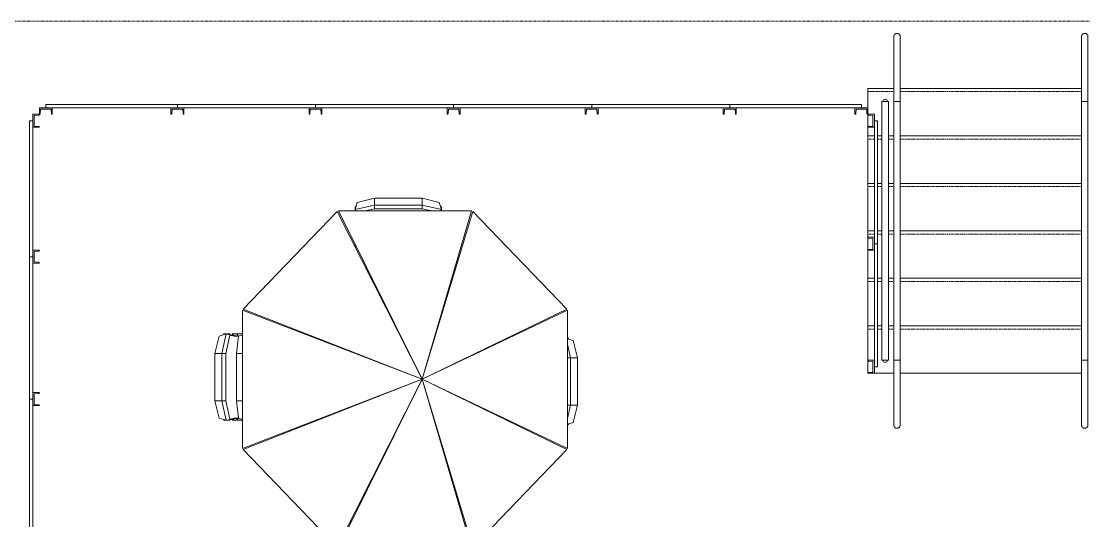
# Model space of a CAD drawing. Header units: inches. Extents: x -4010 to -1814, y 9846 to 12241.
# Drawn here: x -3883.5 to -3637.3, y 12125 to 12240.7 of the extents above; entities that cross this region are included whole.
import ezdxf

# ---------------------------------------------------------------- set-up
doc = ezdxf.new("R2010")
doc.units = ezdxf.units.IN
doc.header["$MEASUREMENT"] = 0
doc.linetypes.add('Aligning Line 1_8_', pattern=[0.25, 0.125, -0.125])
doc.linetypes.add('Overhead 1_16_', pattern=[0.101562, 0.0625, -0.039062])
for name, color, linetype, lineweight in [('0-1', 7, 'Continuous', 5), ('0-2', 7, 'Continuous', 9), ('A-FLOR-HRAL-1', 7, 'Continuous', 9), ('A-GLAZ-CURT-1', 7, 'Continuous', 9), ('A-GLAZ-CWMG-1', 7, 'Continuous', 9), ('G-ANNO-SYMB', 111, 'Aligning Line 1_8_', 9), ('I-FURN', 30, 'Continuous', 9), ('S-STRS-1', 7, 'Continuous', 9), ('S-STRS-2', 7, 'Overhead 1_16_', 9)]:
    doc.layers.add(name, color=color, linetype=linetype, lineweight=lineweight)

# ---------------------------------------------------------------- blocks, each defined once
blk = doc.blocks.new('Outdoor Table01 - 02ZUTB01_dwg-2525485-UNIT PLANS - 1ST FLOOR')
at = {"layer": 'I-FURN'}
for p, q in [((-7, 41.99), (-11, 40.99)), ((-7, 41.99), (4, 41.99)), ((-7, 41.99), (-7, 40.37)), ((4, 41.99), (8, 40.99)), ((4, 41.99), (4, 40.37)), ((-11, 40.99), (-11.5, 39.37)), ((-7, 40.37), (-11.5, 39.37)), ((-11.42, 39.62), (-11.5, 40)), ((-11.5, 39.5), (-11.5, 40)), ((-11.49, 39.42), (-11.5, 39.5)), ((-7, 39.5), (-9.25, 39)), ((-7, 40.37), (4, 40.37)), ((-7, 40.37), (-7, 39.5)), ((4, 39.5), (-7, 39.5)), ((4, 40.37), (8.5, 39.37)), ((4, 40.37), (4, 39.5)), ((6.25, 39), (4, 39.5)), ((8.5, 39.37), (8, 40.99)), ((8.5, 40), (8.42, 39.62)), ((8.5, 39.5), (8.49, 39.42)), ((8.5, 39.5), (8.5, 40)), ((-37.47, 16.26), (-15.64, 38.89)), ((4, 0), (-15.64, 38.89)), ((-15.38, 39), (4, 0)), ((-15.38, 39), (15.49, 39)), ((-11.5, 39.37), (-11.5, 39)), ((-11.42, 39), (-11.46, 39.24)), ((4, 0), (15.49, 39)), ((4, 0), (15.74, 38.89)), ((8.46, 39.24), (8.42, 39)), ((8.5, 39.37), (8.5, 39)), ((15.74, 38.89), (37.57, 16.26)), ((-11.5, 30.7), (-11.5, 31.19)), ((-7.56, 23.27), (-7.74, 23.24)), ((10.22, 20.61), (10.1, 20.71)), ((4, 0), (-37.57, 16)), ((-37.57, -16), (-37.57, 16)), ((4, 0), (-37.47, 16.26)), ((4, 0), (37.57, 16.26)), ((4, 0), (37.68, 16)), ((37.68, 16), (37.68, -16)), ((-43.99, 6), (-42.99, 10)), ((-41.37, 10.5), (-42.99, 10)), ((-42.37, 6), (-41.37, 10.5)), ((-41.5, 10.5), (-42, 10.5)), ((-42, 10.5), (-41.62, 10.42)), ((-41.42, 10.49), (-41.5, 10.5)), ((-40.56, 10.23), (-41.5, 6)), ((-41.37, 10.5), (-40.5, 10.5)), ((-38.5, 10), (-41.24, 10.46)), ((-40.56, 10.21), (-39.5, 10)), ((-40.5, 10.5), (-40.54, 10.34)), ((-39.7, 10.2), (-40, 10.5)), ((-40, 10.5), (-39, 10.5)), ((-38.5, 10), (-39.5, 10)), ((-38.5, 10), (-39, 10.5)), ((-39, 10.5), (-37.57, 10.5)), ((-39, 10.5), (-37.57, 10.5)), ((-38.5, 10), (-39, 6)), ((-37.57, 10.31), (-38.5, 10)), ((-23.32, 10.71), (-23.39, 10.54)), ((20.51, 7.84), (20.45, 7.97)), ((23.61, 9.5), (24, 9.5)), ((37.68, 9.44), (38, 9.5)), ((37.68, 9.5), (38, 9.5)), ((38.99, 9), (37.68, 9.4)), ((38.37, 5), (37.68, 8.11)), ((38.99, 9), (39.99, 5)), ((-43.99, -5), (-43.99, 6)), ((-43.99, 6), (-42.37, 6)), ((-42.37, -5), (-42.37, 6)), ((-42.37, 6), (-41.5, 6)), ((-41.5, 6), (-41.5, -5)), ((-39, 6), (-39, -5)), ((-37.57, 6), (-39, 6)), ((38.37, 5), (37.68, 5)), ((39.99, 5), (38.37, 5)), ((38.37, 5), (38.37, -6)), ((39.99, 5), (39.99, -6)), ((4, 0), (-37.57, -16)), ((4, 0), (-37.47, -16.26)), ((4, 0), (-15.64, -38.89)), ((4, 0), (-15.38, -39)), ((4, 0), (15.49, -39)), ((4, 0), (37.68, -16)), ((4, 0), (37.57, -16.26)), ((4, 0), (15.74, -38.89)), ((-43.99, -5), (-42.99, -9)), ((-43.99, -5), (-42.37, -5)), ((-42.37, -5), (-41.37, -9.5)), ((-42.37, -5), (-41.5, -5)), ((-41.5, -5), (-40.56, -9.23)), ((-39, -5), (-38.5, -9)), ((-39, -5), (-37.57, -5)), ((38.37, -6), (37.68, -9.11)), ((38.37, -6), (37.68, -6)), ((39.99, -6), (38.37, -6)), ((39.99, -6), (38.99, -10)), ((-42.99, -9), (-41.37, -9.5)), ((-41.62, -9.42), (-42, -9.5)), ((-41.5, -9.5), (-42, -9.5)), ((-41.42, -9.49), (-41.5, -9.5)), ((-41.37, -9.5), (-40.5, -9.5)), ((-38.5, -9), (-41.24, -9.46)), ((-39.5, -9), (-40.56, -9.21)), ((-40.54, -9.34), (-40.5, -9.5)), ((-40, -9.5), (-39.7, -9.2)), ((-39, -9.5), (-40, -9.5)), ((-39.5, -9), (-38.5, -9)), ((-39, -9.5), (-38.5, -9)), ((-37.57, -9.5), (-39, -9.5)), ((-37.57, -9.5), (-39, -9.5)), ((-37.57, -9.31), (-38.5, -9)), ((20.45, -7.97), (20.51, -7.84)), ((-23.39, -10.54), (-23.32, -10.71)), ((25.68, -10.5), (26.1, -10.5)), ((38.99, -10), (37.68, -10.4)), ((38, -10.5), (37.68, -10.44)), ((37.68, -10.5), (38, -10.5)), ((-15.64, -38.89), (-37.47, -16.26)), ((37.57, -16.26), (15.74, -38.89)), ((10.1, -20.71), (10.22, -20.61)), ((-8, -23.77), (-8, -24.14)), ((-7.74, -23.24), (-7.56, -23.27)), ((-12.5, -32.68), (-12.5, -33.2)), ((15.49, -39), (-15.38, -39)), ((-12.5, -39.37), (-12.5, -39)), ((-12, -40.99), (-12.5, -39.37)), ((-8, -40.37), (-12.5, -39.37)), ((-12.42, -39), (-12.46, -39.24)), ((-10.25, -39), (-8, -39.5)), ((3, -39.5), (5.25, -39)), ((3, -40.37), (7.5, -39.37)), ((7, -40.99), (7.5, -39.37)), ((7.42, -39), (7.46, -39.24)), ((7.5, -39.37), (7.5, -39)), ((-12.49, -39.42), (-12.5, -39.5)), ((-12.5, -39.5), (-12.5, -40)), ((-12.5, -40), (-12.42, -39.62)), ((-8, -41.99), (-12, -40.99)), ((-8, -39.5), (3, -39.5)), ((-8, -40.37), (-8, -39.5)), ((3, -40.37), (-8, -40.37)), ((-8, -41.99), (-8, -40.37)), ((3, -40.37), (3, -39.5)), ((3, -41.99), (3, -40.37)), ((7, -40.99), (3, -41.99)), ((7.42, -39.62), (7.5, -40)), ((7.49, -39.42), (7.5, -39.5)), ((7.5, -39.5), (7.5, -40)), ((3, -41.99), (-8, -41.99))]:
    blk.add_line(p, q, dxfattribs=at)
blk = doc.blocks.new('Outdoor Table01 - Outdoor Table01-1294297-UNIT PLANS - 1ST FLOOR')
blk.add_blockref('Outdoor Table01 - 02ZUTB01_dwg-2525485-UNIT PLANS - 1ST FLOOR', (0, 0))
blk = doc.blocks.new('Horizontal_Siding - Horizontal_Siding-2852725-UNIT PLANS - 1ST FLOOR')
at = {"layer": 'A-GLAZ-CURT-1'}
for p, q in [((-15.75, -2.25), (-15.75, -1.5)), ((15.75, -2.25), (-15.75, -2.25)), ((-14.25, -1.5), (14.25, -1.5)), ((15.75, -1.5), (15.75, -2.25))]:
    blk.add_line(p, q, dxfattribs=at)
blk = doc.blocks.new('Horizontal_Siding - Horizontal_Siding-2852726-UNIT PLANS - 1ST FLOOR')
at = {"layer": 'A-GLAZ-CURT-1'}
for p, q in [((-16.5, -2.25), (-16.5, -1.5)), ((16.5, -2.25), (-16.5, -2.25)), ((-15, -1.5), (15, -1.5)), ((16.5, -1.5), (16.5, -2.25))]:
    blk.add_line(p, q, dxfattribs=at)
blk = doc.blocks.new('Rectangular Mullion - RAILING POST-2669756-UNIT PLANS - 1ST FLOOR')
at = {"layer": 'A-GLAZ-CWMG-1'}
for p, q in [((-1.5, 1.5), (1.5, 1.5)), ((-1.5, 0), (-1.5, 1.5)), ((-1.22, 1.18), (-1.29, 0.21)), ((1.22, 1.18), (-1.22, 1.18)), ((1.29, 0.21), (1.22, 1.18)), ((1.5, 1.5), (1.5, 0))]:
    blk.add_line(p, q, dxfattribs=at)
for centre, radius, start, end in [((-1.5, 0.21), 0.21, 270, 0.528), ((1.5, 0.21), 0.211, 179.472, 270)]:
    blk.add_arc(centre, radius, start, end, dxfattribs=at)
blk = doc.blocks.new('Rectangular Mullion - RAILING POST-2806294-UNIT PLANS - 1ST FLOOR')
at = {"layer": 'A-GLAZ-CWMG-1'}
for p, q in [((0, 1.5), (-3, 1.5)), ((-3, 1.5), (-3, 0)), ((-2.79, 0.21), (-2.72, 1.18)), ((-2.72, 1.18), (-0.28, 1.18)), ((-0.28, 1.18), (-0.21, 0.21)), ((0, 0), (0, 1.5))]:
    blk.add_line(p, q, dxfattribs=at)
for centre, start, end in [((-3, 0.21), 270, 0.528), ((0, 0.21), 179.472, 270)]:
    blk.add_arc(centre, 0.21, start, end, dxfattribs=at)
blk = doc.blocks.new('Horizontal_Siding - Horizontal_Siding-2854549-UNIT PLANS - 1ST FLOOR')
at = {"layer": 'A-GLAZ-CURT-1'}
for p, q in [((-15.25, 2.25), (15.25, 2.25)), ((-15.25, 1.5), (-15.25, 2.25)), ((13.75, 1.5), (-13.75, 1.5)), ((15.25, 2.25), (15.25, 1.5))]:
    blk.add_line(p, q, dxfattribs=at)
blk = doc.blocks.new('Horizontal_Siding - Horizontal_Siding-2854550-UNIT PLANS - 1ST FLOOR')
at = {"layer": 'A-GLAZ-CURT-1'}
for p, q in [((-16, 2.25), (16, 2.25)), ((-16, 1.5), (-16, 2.25)), ((14.5, 1.5), (-14.5, 1.5)), ((16, 2.25), (16, 1.5))]:
    blk.add_line(p, q, dxfattribs=at)
blk = doc.blocks.new('Rectangular Mullion - RAILING POST-2666422-UNIT PLANS - 1ST FLOOR')
at = {"layer": 'A-GLAZ-CWMG-1'}
for p, q in [((-1.5, -1.5), (-1.5, 0)), ((1.5, 0), (1.5, -1.5)), ((1.5, -1.5), (-1.5, -1.5)), ((-1.29, -0.21), (-1.22, -1.18)), ((-1.22, -1.18), (1.22, -1.18)), ((1.22, -1.18), (1.29, -0.21))]:
    blk.add_line(p, q, dxfattribs=at)
for centre, radius, start, end in [((-1.5, -0.21), 0.211, 359.472, 90), ((1.5, -0.21), 0.21, 90, 180.528)]:
    blk.add_arc(centre, radius, start, end, dxfattribs=at)
blk = doc.blocks.new('Rectangular Mullion - RAILING POST-2680134-UNIT PLANS - 1ST FLOOR')
at = {"layer": 'A-GLAZ-CWMG-1'}
for p, q in [((-3, -1.5), (-3, 0)), ((0, 0), (0, -1.5)), ((0, -1.5), (-3, -1.5)), ((-2.79, -0.21), (-2.72, -1.18)), ((-2.72, -1.18), (-0.28, -1.18)), ((-0.28, -1.18), (-0.21, -0.21))]:
    blk.add_line(p, q, dxfattribs=at)
for centre, start, end in [((-3, -0.21), 359.472, 90), ((0, -0.21), 90, 180.528)]:
    blk.add_arc(centre, 0.21, start, end, dxfattribs=at)
blk = doc.blocks.new('Rectangular Mullion - RAILING POST-2806288-UNIT PLANS - 1ST FLOOR')
at = {"layer": 'A-GLAZ-CWMG-1'}
for p, q in [((-3, 0), (-3, -1.5)), ((0, -1.5), (0, 0)), ((-3, -1.5), (0, -1.5)), ((-2.72, -1.18), (-2.79, -0.21)), ((-0.28, -1.18), (-2.72, -1.18)), ((-0.21, -0.21), (-0.28, -1.18))]:
    blk.add_line(p, q, dxfattribs=at)
for centre, radius, start, end in [((-3, -0.21), 0.211, 359.472, 90), ((0, -0.21), 0.21, 90, 180.528)]:
    blk.add_arc(centre, radius, start, end, dxfattribs=at)
blk = doc.blocks.new('Horizontal_Siding - Horizontal_Siding-2853021-UNIT PLANS - 1ST FLOOR')
at = {"layer": 'A-GLAZ-CURT-1'}
for p, q in [((-14.25, 2.25), (14.25, 2.25)), ((-14.25, 1.5), (-14.25, 2.25)), ((12.75, 1.5), (-12.75, 1.5)), ((14.25, 2.25), (14.25, 1.5))]:
    blk.add_line(p, q, dxfattribs=at)
blk = doc.blocks.new('Railing - 1_-2850776-UNIT PLANS - 1ST FLOOR')
at = {"layer": 'A-FLOR-HRAL-1'}
for p, q in [((2, 11), (2, 0)), ((3.5, 0), (3.5, 11))]:
    blk.add_line(p, q, dxfattribs=at)
at = {"layer": 'A-FLOR-HRAL-1', "flags": 128}
for points in [[(2, 15), (2, 15.03), (2, 15.06), (2.01, 15.09), (2.01, 15.12), (2.01, 15.15), (2.02, 15.18), (2.03, 15.21), (2.04, 15.24), (2.05, 15.26), (2.06, 15.29), (2.07, 15.32), (2.08, 15.35), (2.1, 15.37), (2.11, 15.4), (2.13, 15.42), (2.15, 15.45), (2.17, 15.47), (2.19, 15.49), (2.21, 15.52), (2.23, 15.54), (2.25, 15.56), (2.27, 15.58), (2.3, 15.6), (2.32, 15.61), (2.34, 15.63), (2.37, 15.65), (2.4, 15.66), (2.42, 15.68), (2.45, 15.69), (2.48, 15.7), (2.51, 15.71), (2.53, 15.72), (2.56, 15.73), (2.59, 15.73), (2.62, 15.74), (2.65, 15.74), (2.68, 15.75), (2.71, 15.75), (2.74, 15.75)], [(2, 15), (2, 15), (2, 14.99), (2, 14.97), (2, 14.95), (2, 14.92), (2, 14.89), (2, 14.84), (2, 14.8), (2, 14.74), (2, 14.68), (2, 14.62), (2, 14.55), (2, 14.47), (2, 14.39), (2, 14.3), (2, 14.21), (2, 14.11), (2, 14.01), (2, 13.9), (2, 13.79), (2, 13.67), (2, 13.55), (2, 13.42), (2, 13.29), (2, 13.16), (2, 13.02), (2, 12.89), (2, 12.74), (2, 12.6), (2, 12.45), (2, 12.3), (2, 12.15), (2, 11.99), (2, 11.84), (2, 11.68), (2, 11.52), (2, 11.36), (2, 11.2), (2, 11.04), (2, 11)], [(2, 14.5), (2, 14.53), (2, 14.6), (2, 14.67), (2, 14.73), (2, 14.78), (2, 14.83), (2, 14.87), (2, 14.91), (2, 14.94), (2, 14.97), (2, 14.98), (2, 14.99), (2, 15)], [(2.75, 15.75), (2.78, 15.75), (2.81, 15.75), (2.84, 15.74), (2.87, 15.74), (2.9, 15.74), (2.93, 15.73), (2.96, 15.72), (2.99, 15.71), (3.01, 15.7), (3.04, 15.69), (3.07, 15.68), (3.1, 15.67), (3.12, 15.65), (3.15, 15.64), (3.17, 15.62), (3.2, 15.6), (3.22, 15.58), (3.24, 15.56), (3.27, 15.54), (3.29, 15.52), (3.31, 15.5), (3.33, 15.48), (3.35, 15.45), (3.36, 15.43), (3.38, 15.41), (3.4, 15.38), (3.41, 15.35), (3.43, 15.33), (3.44, 15.3), (3.45, 15.27), (3.46, 15.24), (3.47, 15.22), (3.48, 15.19), (3.48, 15.16), (3.49, 15.13), (3.49, 15.1), (3.5, 15.07), (3.5, 15.04), (3.5, 15.01)], [(3.5, 11), (3.5, 11.16), (3.5, 11.32), (3.5, 11.48), (3.5, 11.64), (3.5, 11.79), (3.5, 11.95), (3.5, 12.11), (3.5, 12.26), (3.5, 12.41), (3.5, 12.56), (3.5, 12.7), (3.5, 12.85), (3.5, 12.99), (3.5, 13.12), (3.5, 13.26), (3.5, 13.39), (3.5, 13.52), (3.5, 13.64), (3.5, 13.76), (3.5, 13.87), (3.5, 13.98), (3.5, 14.08), (3.5, 14.18), (3.5, 14.28), (3.5, 14.37), (3.5, 14.45), (3.5, 14.53), (3.5, 14.6), (3.5, 14.67), (3.5, 14.73), (3.5, 14.78), (3.5, 14.83), (3.5, 14.87), (3.5, 14.91), (3.5, 14.94), (3.5, 14.97), (3.5, 14.98), (3.5, 14.99), (3.5, 15), (3.5, 15)], [(3.5, 15), (3.5, 14.99), (3.5, 14.97), (3.5, 14.95), (3.5, 14.92), (3.5, 14.89), (3.5, 14.84), (3.5, 14.8), (3.5, 14.74), (3.5, 14.68), (3.5, 14.62), (3.5, 14.55), (3.5, 14.52)], [(2, 11), (2, 11.16), (2, 11.32), (2, 11.48), (2, 11.64), (2, 11.79), (2, 11.95), (2, 12.11), (2, 12.26), (2, 12.41), (2, 12.56), (2, 12.7), (2, 12.85), (2, 12.94)], [(3.5, 14.07), (3.5, 14.01), (3.5, 13.9), (3.5, 13.79), (3.5, 13.67), (3.5, 13.55), (3.5, 13.42), (3.5, 13.29), (3.5, 13.16), (3.5, 13.02), (3.5, 12.89), (3.5, 12.74), (3.5, 12.6), (3.5, 12.45), (3.5, 12.3), (3.5, 12.15), (3.5, 11.99), (3.5, 11.84), (3.5, 11.68), (3.5, 11.52), (3.5, 11.36), (3.5, 11.2), (3.5, 11.04), (3.5, 11)]]:
    blk.add_lwpolyline(points, dxfattribs=at)
at = {"layer": 'A-FLOR-HRAL-1'}
blk.add_arc((0, 0), 0.5, 360, 180, dxfattribs=at)
blk = doc.blocks.new('Railing - 1_-2850778-UNIT PLANS - 1ST FLOOR')
at = {"layer": 'A-FLOR-HRAL-1'}
for p, q in [((2, 0), (2, -11)), ((3.5, -11), (3.5, 0))]:
    blk.add_line(p, q, dxfattribs=at)
at = {"layer": 'A-FLOR-HRAL-1', "flags": 128}
for points in [[(2, -12.94), (2, -12.89), (2, -12.74), (2, -12.6), (2, -12.45), (2, -12.3), (2, -12.15), (2, -11.99), (2, -11.84), (2, -11.68), (2, -11.52), (2, -11.36), (2, -11.2), (2, -11.04), (2, -11)], [(2, -11), (2, -11.16), (2, -11.32), (2, -11.48), (2, -11.64), (2, -11.79), (2, -11.95), (2, -12.11), (2, -12.26), (2, -12.41), (2, -12.56), (2, -12.7), (2, -12.85), (2, -12.99), (2, -13.12), (2, -13.26), (2, -13.39), (2, -13.52), (2, -13.64), (2, -13.76), (2, -13.87), (2, -13.98), (2, -14.08), (2, -14.18), (2, -14.28), (2, -14.37), (2, -14.45), (2, -14.53), (2, -14.6), (2, -14.67), (2, -14.73), (2, -14.78), (2, -14.83), (2, -14.87), (2, -14.91), (2, -14.94), (2, -14.97), (2, -14.98), (2, -14.99), (2, -15), (2, -15)], [(3.5, -11), (3.5, -11.16), (3.5, -11.32), (3.5, -11.48), (3.5, -11.64), (3.5, -11.79), (3.5, -11.95), (3.5, -12.11), (3.5, -12.26), (3.5, -12.41), (3.5, -12.56), (3.5, -12.7), (3.5, -12.85)], [(3.5, -15), (3.5, -15), (3.5, -14.99), (3.5, -14.97), (3.5, -14.95), (3.5, -14.92), (3.5, -14.89), (3.5, -14.84), (3.5, -14.8), (3.5, -14.74), (3.5, -14.68), (3.5, -14.62), (3.5, -14.55), (3.5, -14.47), (3.5, -14.39), (3.5, -14.3), (3.5, -14.21), (3.5, -14.11), (3.5, -14.01), (3.5, -13.9), (3.5, -13.79), (3.5, -13.67), (3.5, -13.55), (3.5, -13.42), (3.5, -13.29), (3.5, -13.16), (3.5, -13.02), (3.5, -12.89), (3.5, -12.74), (3.5, -12.6), (3.5, -12.45), (3.5, -12.3), (3.5, -12.15), (3.5, -11.99), (3.5, -11.84), (3.5, -11.68), (3.5, -11.52), (3.5, -11.36), (3.5, -11.2), (3.5, -11.04), (3.5, -11)], [(2, -15), (2, -14.99), (2, -14.97), (2, -14.95), (2, -14.92), (2, -14.89), (2, -14.84), (2, -14.8), (2, -14.74), (2, -14.68), (2, -14.62), (2, -14.55), (2, -14.5)], [(3.5, -13.54), (3.5, -13.64), (3.5, -13.76), (3.5, -13.87), (3.5, -13.98), (3.5, -14.08), (3.5, -14.18), (3.5, -14.28), (3.5, -14.37), (3.5, -14.45), (3.5, -14.53), (3.5, -14.6), (3.5, -14.67), (3.5, -14.73), (3.5, -14.78), (3.5, -14.83), (3.5, -14.87), (3.5, -14.91), (3.5, -14.94), (3.5, -14.97), (3.5, -14.98), (3.5, -14.99), (3.5, -15)], [(2.75, -15.75), (2.72, -15.75), (2.69, -15.75), (2.66, -15.74), (2.63, -15.74), (2.6, -15.74), (2.57, -15.73), (2.54, -15.72), (2.51, -15.71), (2.49, -15.7), (2.46, -15.69), (2.43, -15.68), (2.4, -15.67), (2.38, -15.65), (2.35, -15.64), (2.33, -15.62), (2.3, -15.6), (2.28, -15.58), (2.26, -15.56), (2.23, -15.54), (2.21, -15.52), (2.19, -15.5), (2.17, -15.48), (2.15, -15.45), (2.14, -15.43), (2.12, -15.41), (2.1, -15.38), (2.09, -15.35), (2.07, -15.33), (2.06, -15.3), (2.05, -15.27), (2.04, -15.24), (2.03, -15.22), (2.02, -15.19), (2.02, -15.16), (2.01, -15.13), (2.01, -15.1), (2, -15.07), (2, -15.04), (2, -15.01)], [(3.5, -15), (3.5, -15.03), (3.5, -15.06), (3.49, -15.09), (3.49, -15.12), (3.49, -15.15), (3.48, -15.18), (3.47, -15.21), (3.46, -15.24), (3.45, -15.26), (3.44, -15.29), (3.43, -15.32), (3.42, -15.35), (3.4, -15.37), (3.39, -15.4), (3.37, -15.42), (3.35, -15.45), (3.33, -15.47), (3.31, -15.49), (3.29, -15.52), (3.27, -15.54), (3.25, -15.56), (3.23, -15.58), (3.2, -15.6), (3.18, -15.61), (3.16, -15.63), (3.13, -15.65), (3.1, -15.66), (3.08, -15.68), (3.05, -15.69), (3.02, -15.7), (2.99, -15.71), (2.97, -15.72), (2.94, -15.73), (2.91, -15.73), (2.88, -15.74), (2.85, -15.74), (2.82, -15.75), (2.79, -15.75), (2.76, -15.75)]]:
    blk.add_lwpolyline(points, dxfattribs=at)
at = {"layer": 'A-FLOR-HRAL-1'}
blk.add_arc((0, 0), 0.5, 180, 360, dxfattribs=at)
blk = doc.blocks.new('Railing - Railing-2854362-UNIT PLANS - 1ST FLOOR')
at = {"layer": 'A-FLOR-HRAL-1'}
for p, q in [((-3637.82, 12222.19), (-3636.32, 12222.19)), ((-3637.82, 12222.19), (-3637.82, 12162.19)), ((-3636.32, 12222.19), (-3636.32, 12162.19)), ((-3635.07, 12222.19), (-3633.57, 12222.19)), ((-3635.07, 12222.19), (-3635.07, 12162.19)), ((-3633.57, 12222.19), (-3633.57, 12162.19)), ((-3636.32, 12162.19), (-3637.82, 12162.19)), ((-3633.57, 12162.19), (-3635.07, 12162.19))]:
    blk.add_line(p, q, dxfattribs=at)
at = {"extrusion": (0, 0, -1), "zscale": -1}
for name, p in [('Railing - 1_-2850776-UNIT PLANS - 1ST FLOOR', (3634.32, 12222.19)), ('Railing - 1_-2850778-UNIT PLANS - 1ST FLOOR', (3634.32, 12162.19))]:
    blk.add_blockref(name, p, dxfattribs=at)
blk = doc.blocks.new('Railing - Railing-2854363-UNIT PLANS - 1ST FLOOR')
at = {"layer": 'A-FLOR-HRAL-1'}
for p, q in [((-3684.07, 12222.19), (-3682.57, 12222.19)), ((-3684.07, 12222.19), (-3684.07, 12162.19)), ((-3682.57, 12222.19), (-3682.57, 12162.19)), ((-3681.32, 12222.19), (-3679.82, 12222.19)), ((-3681.32, 12222.19), (-3681.32, 12162.19)), ((-3679.82, 12222.19), (-3679.82, 12162.19)), ((-3682.57, 12162.19), (-3684.07, 12162.19)), ((-3679.82, 12162.19), (-3681.32, 12162.19))]:
    blk.add_line(p, q, dxfattribs=at)
for name, p in [('Railing - 1_-2850776-UNIT PLANS - 1ST FLOOR', (-3683.32, 12222.19)), ('Railing - 1_-2850778-UNIT PLANS - 1ST FLOOR', (-3683.32, 12162.19))]:
    blk.add_blockref(name, p)
blk = doc.blocks.new('CTR - 1st Phase - Shell_rvt-1-UNIT PLANS - 1ST FLOOR')
at = {"layer": 'S-STRS-1'}
for p, q in [((-3681.32, 12225.19), (-3687.32, 12225.19)), ((-3687.32, 12225.19), (-3687.32, 12220.69)), ((-3637.82, 12225.19), (-3679.82, 12225.19)), ((-3687.32, 12219.19), (-3687.32, 12214.19)), ((-3687.32, 12214.19), (-3687.32, 12203.19)), ((-3685.82, 12214.19), (-3687.32, 12214.19)), ((-3684.07, 12214.19), (-3685.07, 12214.19)), ((-3681.32, 12214.19), (-3682.57, 12214.19)), ((-3637.82, 12214.19), (-3679.82, 12214.19)), ((-3687.32, 12203.19), (-3687.32, 12192.19)), ((-3685.82, 12203.19), (-3687.32, 12203.19)), ((-3684.07, 12203.19), (-3685.07, 12203.19)), ((-3681.32, 12203.19), (-3682.57, 12203.19)), ((-3637.82, 12203.19), (-3679.82, 12203.19)), ((-3687.32, 12192.19), (-3687.32, 12181.19)), ((-3685.82, 12192.19), (-3687.32, 12192.19)), ((-3684.07, 12192.19), (-3685.07, 12192.19)), ((-3681.32, 12192.19), (-3682.57, 12192.19)), ((-3637.82, 12192.19), (-3679.82, 12192.19)), ((-3687.32, 12181.19), (-3687.32, 12170.19)), ((-3685.82, 12181.19), (-3687.32, 12181.19)), ((-3684.07, 12181.19), (-3685.07, 12181.19)), ((-3681.32, 12181.19), (-3682.57, 12181.19)), ((-3637.82, 12181.19), (-3679.82, 12181.19)), ((-3687.32, 12170.19), (-3687.32, 12159.19)), ((-3685.82, 12170.19), (-3687.32, 12170.19)), ((-3684.07, 12170.19), (-3685.07, 12170.19)), ((-3681.32, 12170.19), (-3682.57, 12170.19)), ((-3637.82, 12170.19), (-3679.82, 12170.19)), ((-3681.32, 12159.19), (-3685.82, 12159.19)), ((-3637.82, 12159.19), (-3679.82, 12159.19))]:
    blk.add_line(p, q, dxfattribs=at)
at = {"layer": 'S-STRS-2'}
for p, q in [((-3681.32, 12224.44), (-3687.32, 12224.44)), ((-3637.82, 12224.44), (-3679.82, 12224.44)), ((-3685.82, 12213.44), (-3687.32, 12213.44)), ((-3684.07, 12213.44), (-3685.07, 12213.44)), ((-3681.32, 12213.44), (-3682.57, 12213.44)), ((-3637.82, 12213.44), (-3679.82, 12213.44)), ((-3685.82, 12202.44), (-3687.32, 12202.44)), ((-3684.07, 12202.44), (-3685.07, 12202.44)), ((-3681.32, 12202.44), (-3682.57, 12202.44)), ((-3637.82, 12202.44), (-3679.82, 12202.44)), ((-3685.82, 12191.44), (-3687.32, 12191.44)), ((-3684.07, 12191.44), (-3685.07, 12191.44)), ((-3681.32, 12191.44), (-3682.57, 12191.44)), ((-3637.82, 12191.44), (-3679.82, 12191.44)), ((-3685.82, 12180.44), (-3687.32, 12180.44)), ((-3684.07, 12180.44), (-3685.07, 12180.44)), ((-3681.32, 12180.44), (-3682.57, 12180.44)), ((-3637.82, 12180.44), (-3679.82, 12180.44)), ((-3685.82, 12169.44), (-3687.32, 12169.44)), ((-3684.07, 12169.44), (-3685.07, 12169.44)), ((-3681.32, 12169.44), (-3682.57, 12169.44)), ((-3637.82, 12169.44), (-3679.82, 12169.44))]:
    blk.add_line(p, q, dxfattribs=at)
at = {"layer": '0-2'}
for name, p in [('Railing - Railing-2854363-UNIT PLANS - 1ST FLOOR', (0, 0)), ('Railing - Railing-2854362-UNIT PLANS - 1ST FLOOR', (0, 0)), ('Horizontal_Siding - Horizontal_Siding-2854549-UNIT PLANS - 1ST FLOOR', (-3862.57, 12219.19)), ('Horizontal_Siding - Horizontal_Siding-2854550-UNIT PLANS - 1ST FLOOR', (-3831.32, 12219.19)), ('Horizontal_Siding - Horizontal_Siding-2854550-UNIT PLANS - 1ST FLOOR', (-3799.32, 12219.19)), ('Horizontal_Siding - Horizontal_Siding-2854550-UNIT PLANS - 1ST FLOOR', (-3767.32, 12219.19)), ('Horizontal_Siding - Horizontal_Siding-2854550-UNIT PLANS - 1ST FLOOR', (-3735.32, 12219.19)), ('Horizontal_Siding - Horizontal_Siding-2854549-UNIT PLANS - 1ST FLOOR', (-3704.07, 12219.19)), ('Outdoor Table01 - Outdoor Table01-1294297-UNIT PLANS - 1ST FLOOR', (-3794.64, 12157.79))]:
    blk.add_blockref(name, p, dxfattribs=at)
for name, p, rotation in [('Rectangular Mullion - RAILING POST-2806288-UNIT PLANS - 1ST FLOOR', (-3879.32, 12219.19), 180), ('Horizontal_Siding - Horizontal_Siding-2852725-UNIT PLANS - 1ST FLOOR', (-3879.32, 12201.94), 270), ('Rectangular Mullion - RAILING POST-2806294-UNIT PLANS - 1ST FLOOR', (-3879.32, 12219.19), 90), ('Rectangular Mullion - RAILING POST-2806288-UNIT PLANS - 1ST FLOOR', (-3687.32, 12219.19), 89.99999999999947), ('Horizontal_Siding - Horizontal_Siding-2853021-UNIT PLANS - 1ST FLOOR', (-3687.32, 12203.44), 269.9999999999995), ('Horizontal_Siding - Horizontal_Siding-2853021-UNIT PLANS - 1ST FLOOR', (-3687.32, 12174.94), 269.9999999999995), ('Horizontal_Siding - Horizontal_Siding-2852726-UNIT PLANS - 1ST FLOOR', (-3879.32, 12169.69), 270), ('Horizontal_Siding - Horizontal_Siding-2852726-UNIT PLANS - 1ST FLOOR', (-3879.32, 12136.69), 270)]:
    blk.add_blockref(name, p, dxfattribs=dict(at, rotation=rotation))
at = {"layer": '0-2', "extrusion": (0, 0, -1)}
for name, p, rotation in [('Rectangular Mullion - RAILING POST-2666422-UNIT PLANS - 1ST FLOOR', (3847.32, 12219.19), 180), ('Rectangular Mullion - RAILING POST-2666422-UNIT PLANS - 1ST FLOOR', (3815.32, 12219.19), 180), ('Rectangular Mullion - RAILING POST-2666422-UNIT PLANS - 1ST FLOOR', (3783.32, 12219.19), 180), ('Rectangular Mullion - RAILING POST-2666422-UNIT PLANS - 1ST FLOOR', (3751.32, 12219.19), 180), ('Rectangular Mullion - RAILING POST-2666422-UNIT PLANS - 1ST FLOOR', (3719.32, 12219.19), 180), ('Rectangular Mullion - RAILING POST-2680134-UNIT PLANS - 1ST FLOOR', (3687.32, 12219.19), 180), ('Rectangular Mullion - RAILING POST-2666422-UNIT PLANS - 1ST FLOOR', (3687.32, 12189.19), 270.0000000000005), ('Rectangular Mullion - RAILING POST-2669756-UNIT PLANS - 1ST FLOOR', (3879.32, 12186.19), 270), ('Rectangular Mullion - RAILING POST-2680134-UNIT PLANS - 1ST FLOOR', (3687.32, 12159.19), 270.0000000000005), ('Rectangular Mullion - RAILING POST-2669756-UNIT PLANS - 1ST FLOOR', (3879.32, 12153.19), 270)]:
    blk.add_blockref(name, p, dxfattribs=dict(at, rotation=rotation))

msp = doc.modelspace()

# ---------------------------------------------------------------- block references
at = {"layer": '0-1'}
msp.add_blockref('CTR - 1st Phase - Shell_rvt-1-UNIT PLANS - 1ST FLOOR', (0, 0), dxfattribs=at)

# ---------------------------------------------------------------- next in the draw order: linework, layer by layer
at = {"layer": 'G-ANNO-SYMB'}
msp.add_line((-1813.52288, 12240.74859), (-4009.5295, 12240.74859), dxfattribs=at)

doc.saveas('drawing.dxf')
